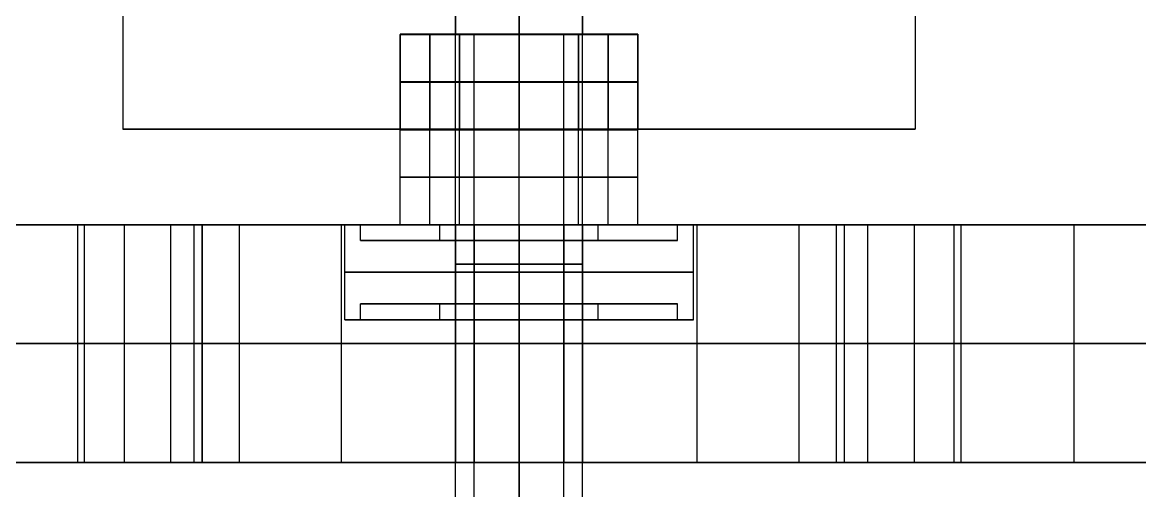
# Model space of a CAD drawing. Header units: millimetres. Extents: x 565 to 905, y -1671 to 168.
# Drawn here: x 703.7 to 774.2, y -29.8 to -0.2 of the extents above; entities that cross this region are included whole.
import ezdxf

# ---------------------------------------------------------------- set-up
doc = ezdxf.new("R2010")
doc.units = ezdxf.units.MM
doc.header["$MEASUREMENT"] = 0
doc.layers.add('V3', color=7, linetype='Continuous', true_color=0x000000)
doc.layers.add('V3 - steel', color=7, linetype='Continuous', true_color=0x191919)

msp = doc.modelspace()

# ---------------------------------------------------------------- linework, layer by layer
at = {"layer": 'V3'}
for p, q in [((727.494, -1, 225), (731, -1, 225)), ((735, -1, 231.5), (735, -1, 229)), ((735, -1, 221), (735, -1, 218.5)), ((739, -1, 225), (742.506, -1, 225)), ((727.494, -7, 225), (710, -7, 225)), ((735, -7, 200), (735, -7, 218.5)), ((735, -7, 231.5), (735, -7, 250)), ((760, -7, 225), (742.506, -7, 225)), ((794.873, -13.028, 181.5), (675.127, -13.028, 181.5)), ((735, -13.028, -15), (735, -117.113, -15)), ((735, -13.028, 378), (735, -13.028, 357.457)), ((735, -13.028, 349.457), (735, -13.028, 334)), ((735, -13.028, 299), (735, -13.028, 236)), ((735, -13.028, 214), (735, -13.028, 151)), ((735, -13.028, 116), (735, -13.028, 100.543)), ((735, -13.028, 92.543), (735, -13.028)), ((724, -19.028, 225), (731, -19.028, 225)), ((735, -19.028, 236), (735, -19.028, 229)), ((735, -19.028, 221), (735, -19.028, 214)), ((739, -19.028, 225), (746, -19.028, 225))]:
    msp.add_line(p, q, dxfattribs=at)
for points in [[(710, 8, 225), (710, 0.5, 225), (710, -7, 225)], [(731, 8, 225), (731, 3.5, 225), (731, -1, 225)], [(735, 8, 250), (735, 0.5, 250), (735, -7, 250)], [(735, 8, 200), (735, 0.5, 200), (735, -7, 200)], [(735, 8, 229), (735, 3.5, 229), (735, -1, 229)], [(735, 8, 221), (735, 3.5, 221), (735, -1, 221)], [(739, 8, 225), (739, 3.5, 225), (739, -1, 225)], [(760, 8, 225), (760, 0.5, 225), (760, -7, 225)], [(731.247, -1, 218.5), (729.371, -1, 221.75), (727.494, -1, 225)], [(727.494, -1, 225), (727.494, -4, 225), (727.494, -7, 225)], [(727.494, -1, 225), (729.371, -1, 228.25), (731.247, -1, 231.5)], [(729.371, -1, 221.75), (729.371, -4, 221.75), (729.371, -7, 221.75)], [(729.371, -1, 228.25), (729.371, -4, 228.25), (729.371, -7, 228.25)], [(738.753, -1, 218.5), (735, -1, 218.5), (731.247, -1, 218.5)], [(731.247, -1, 218.5), (731.247, -4, 218.5), (731.247, -7, 218.5)], [(731.247, -1, 231.5), (731.247, -4, 231.5), (731.247, -7, 231.5)], [(731.247, -1, 231.5), (735, -1, 231.5), (738.753, -1, 231.5)], [(735, -1, 218.5), (735, -4, 218.5), (735, -7, 218.5)], [(735, -1, 231.5), (735, -4, 231.5), (735, -7, 231.5)], [(738.753, -1, 231.5), (740.629, -1, 228.25), (742.506, -1, 225)], [(738.753, -1, 231.5), (738.753, -4, 231.5), (738.753, -7, 231.5)], [(742.506, -1, 225), (740.629, -1, 221.75), (738.753, -1, 218.5)], [(738.753, -1, 218.5), (738.753, -4, 218.5), (738.753, -7, 218.5)], [(740.629, -1, 228.25), (740.629, -4, 228.25), (740.629, -7, 228.25)], [(740.629, -1, 221.75), (740.629, -4, 221.75), (740.629, -7, 221.75)], [(742.506, -1, 225), (742.506, -4, 225), (742.506, -7, 225)], [(731.247, -4, 218.5), (729.371, -4, 221.75), (727.494, -4, 225)], [(727.494, -4, 225), (729.371, -4, 228.25), (731.247, -4, 231.5)], [(738.753, -4, 218.5), (735, -4, 218.5), (731.247, -4, 218.5)], [(731.247, -4, 231.5), (735, -4, 231.5), (738.753, -4, 231.5)], [(738.753, -4, 231.5), (740.629, -4, 228.25), (742.506, -4, 225)], [(742.506, -4, 225), (740.629, -4, 221.75), (738.753, -4, 218.5)], [(731.247, -7, 218.5), (729.371, -7, 221.75), (727.494, -7, 225)], [(727.494, -7, 225), (729.371, -7, 228.25), (731.247, -7, 231.5)], [(738.753, -7, 218.5), (735, -7, 218.5), (731.247, -7, 218.5)], [(731.247, -7, 231.5), (735, -7, 231.5), (738.753, -7, 231.5)], [(738.753, -7, 231.5), (740.629, -7, 228.25), (742.506, -7, 225)], [(742.506, -7, 225), (740.629, -7, 221.75), (738.753, -7, 218.5)], [(685, -13.028, -15), (700, -13.028, -15), (715, -13.028, -15)], [(707.134, -13.028, 131.595), (707.134, -20.528, 131.595), (707.134, -28.028, 131.595)], [(707.134, -13.028, 131.595), (710.076, -13.028, 138.697), (713.018, -13.028, 145.799)], [(713.018, -13.028, 304.201), (710.076, -13.028, 311.303), (707.134, -13.028, 318.405)], [(707.134, -13.028, 318.405), (707.134, -20.528, 318.405), (707.134, -28.028, 318.405)], [(707.571, -13.028, 123.023), (707.571, -20.528, 123.023), (707.571, -28.028, 123.023)], [(707.571, -13.028, 326.977), (707.571, -20.528, 326.977), (707.571, -28.028, 326.977)], [(710.076, -13.028, 138.697), (710.076, -20.528, 138.697), (710.076, -28.028, 138.697)], [(710.076, -13.028, 311.303), (710.076, -20.528, 311.303), (710.076, -28.028, 311.303)], [(713.018, -13.028, 145.799), (713.018, -20.528, 145.799), (713.018, -28.028, 145.799)], [(713.018, -13.028, 304.201), (713.018, -20.528, 304.201), (713.018, -28.028, 304.201)], [(714.492, -13.028, 117.947), (714.492, -20.528, 117.947), (714.492, -28.028, 117.947)], [(714.492, -13.028, 332.053), (714.492, -20.528, 332.053), (714.492, -28.028, 332.053)], [(715, -13.028, -15), (715, -13.028, -7.5), (715, -13.028)], [(715, -28.028, -15), (715, -20.528, -15), (715, -13.028, -15)], [(715, -28.028), (715, -20.528), (715, -13.028)], [(755, -13.028, -15), (735, -13.028, -15), (715, -13.028, -15)], [(755, -13.028), (735, -13.028), (715, -13.028)], [(715, -28.028, -7.5), (715, -20.528, -7.5), (715, -13.028, -7.5)], [(755, -13.028, -7.5), (735, -13.028, -7.5), (715, -13.028, -7.5)], [(715, -13.028, -15), (715, -20.528, -15), (715, -28.028, -15)], [(715, -13.028, -15), (715, -13.028, -7.5), (715, -13.028)], [(715, -13.028), (715, -20.528), (715, -28.028)], [(715, -13.028), (735, -13.028), (755, -13.028)], [(715, -13.028, -7.5), (715, -20.528, -7.5), (715, -28.028, -7.5)], [(717.35, -13.028, 150.685), (717.35, -20.528, 150.685), (717.35, -28.028, 150.685)], [(717.35, -13.028, 299.315), (717.35, -20.528, 299.315), (717.35, -28.028, 299.315)], [(723.774, -13.028, 151.857), (723.774, -20.528, 151.857), (723.774, -28.028, 151.857)], [(723.774, -13.028, 298.143), (723.774, -20.528, 298.143), (723.774, -28.028, 298.143)], [(724, -19.028, 225), (724, -16.028, 225), (724, -13.028, 225)], [(732.172, -13.028, 93.714), (732.172, -20.528, 93.714), (732.172, -28.028, 93.714)], [(732.172, -13.028, 350.629), (732.172, -20.528, 350.629), (732.172, -28.028, 350.629)], [(732.172, -13.028, 356.286), (732.172, -20.528, 356.286), (732.172, -28.028, 356.286)], [(732.172, -13.028, 99.371), (732.172, -20.528, 99.371), (732.172, -28.028, 99.371)], [(735, -13.028, -15), (735, -13.028, -7.5), (735, -13.028)], [(735, -13.028), (735, -65.07), (735, -117.113)], [(735, -13.028, 378), (735, -20.528, 378), (735, -28.028, 378)], [(735, -13.028), (735, -20.528), (735, -28.028)], [(735, -13.028, 151), (735, -20.528, 151), (735, -28.028, 151)], [(735, -13.028, 299), (735, -20.528, 299), (735, -28.028, 299)], [(735, -19.028, 236), (735, -16.028, 236), (735, -13.028, 236)], [(735, -19.028, 214), (735, -16.028, 214), (735, -13.028, 214)], [(737.828, -13.028, 356.286), (737.828, -20.528, 356.286), (737.828, -28.028, 356.286)], [(737.828, -13.028, 350.629), (737.828, -20.528, 350.629), (737.828, -28.028, 350.629)], [(737.828, -13.028, 99.371), (737.828, -20.528, 99.371), (737.828, -28.028, 99.371)], [(737.828, -13.028, 93.714), (737.828, -20.528, 93.714), (737.828, -28.028, 93.714)], [(746, -19.028, 225), (746, -16.028, 225), (746, -13.028, 225)], [(746.226, -13.028, 151.857), (746.226, -20.528, 151.857), (746.226, -28.028, 151.857)], [(746.226, -13.028, 298.143), (746.226, -20.528, 298.143), (746.226, -28.028, 298.143)], [(752.65, -13.028, 150.685), (752.65, -20.528, 150.685), (752.65, -28.028, 150.685)], [(752.65, -13.028, 299.315), (752.65, -20.528, 299.315), (752.65, -28.028, 299.315)], [(755, -13.028, -15), (755, -13.028, -7.5), (755, -13.028)], [(755, -13.028, -15), (755, -20.528, -15), (755, -28.028, -15)], [(755, -13.028), (755, -20.528), (755, -28.028)], [(755, -13.028, -7.5), (755, -20.528, -7.5), (755, -28.028, -7.5)], [(755, -13.028), (755, -20.528), (755, -28.028)], [(755, -13.028), (755, -13.028, -7.5), (755, -13.028, -15)], [(755, -13.028, -15), (755, -20.528, -15), (755, -28.028, -15)], [(755, -13.028, -15), (770, -13.028, -15), (785, -13.028, -15)], [(755, -13.028, -7.5), (755, -20.528, -7.5), (755, -28.028, -7.5)], [(755.508, -13.028, 332.053), (755.508, -20.528, 332.053), (755.508, -28.028, 332.053)], [(755.508, -13.028, 117.947), (755.508, -20.528, 117.947), (755.508, -28.028, 117.947)], [(756.982, -13.028, 145.799), (756.982, -20.528, 145.799), (756.982, -28.028, 145.799)], [(756.982, -13.028, 145.799), (759.924, -13.028, 138.697), (762.866, -13.028, 131.595)], [(762.866, -13.028, 318.405), (759.924, -13.028, 311.303), (756.982, -13.028, 304.201)], [(756.982, -13.028, 304.201), (756.982, -20.528, 304.201), (756.982, -28.028, 304.201)], [(759.924, -13.028, 138.697), (759.924, -20.528, 138.697), (759.924, -28.028, 138.697)], [(759.924, -13.028, 311.303), (759.924, -20.528, 311.303), (759.924, -28.028, 311.303)], [(762.429, -13.028, 123.023), (762.429, -20.528, 123.023), (762.429, -28.028, 123.023)], [(762.429, -13.028, 326.977), (762.429, -20.528, 326.977), (762.429, -28.028, 326.977)], [(762.866, -13.028, 131.595), (762.866, -20.528, 131.595), (762.866, -28.028, 131.595)], [(762.866, -13.028, 318.405), (762.866, -20.528, 318.405), (762.866, -28.028, 318.405)], [(770, -13.028, -15), (770, -20.528, -15), (770, -28.028, -15)], [(731, -19.028, 225), (731, -23.528, 225), (731, -28.028, 225)], [(735, -19.028, 229), (735, -23.528, 229), (735, -28.028, 229)], [(735, -19.028, 221), (735, -23.528, 221), (735, -28.028, 221)], [(739, -19.028, 225), (739, -23.528, 225), (739, -28.028, 225)], [(685, -20.528, -15), (700, -20.528, -15), (715, -20.528, -15)], [(707.134, -20.528, 131.595), (710.076, -20.528, 138.697), (713.018, -20.528, 145.799)], [(713.018, -20.528, 304.201), (710.076, -20.528, 311.303), (707.134, -20.528, 318.405)], [(715, -20.528, -15), (715, -20.528, -7.5), (715, -20.528)], [(715, -20.528, -15), (715, -20.528, -7.5), (715, -20.528)], [(715, -20.528), (735, -20.528), (755, -20.528)], [(755, -20.528, -15), (755, -20.528, -7.5), (755, -20.528)], [(755, -20.528), (755, -20.528, -7.5), (755, -20.528, -15)], [(755, -20.528, -15), (770, -20.528, -15), (785, -20.528, -15)], [(756.982, -20.528, 145.799), (759.924, -20.528, 138.697), (762.866, -20.528, 131.595)], [(762.866, -20.528, 318.405), (759.924, -20.528, 311.303), (756.982, -20.528, 304.201)], [(868, -28.028), (735, -28.028), (602, -28.028)], [(868, -28.028, 15), (735, -28.028, 15), (602, -28.028, 15)], [(868, -28.028, 7.5), (735, -28.028, 7.5), (602, -28.028, 7.5)], [(868, -28.028, 15), (735, -28.028, 15), (602, -28.028, 15)], [(868, -28.028, 30), (735, -28.028, 30), (602, -28.028, 30)], [(868, -28.028, 22.5), (735, -28.028, 22.5), (602, -28.028, 22.5)], [(794.873, -28.028, 181.5), (735, -28.028, 181.5), (675.127, -28.028, 181.5)], [(685, -28.028, -15), (700, -28.028, -15), (715, -28.028, -15)], [(715, -28.028), (700, -28.028), (685, -28.028)], [(685, -28.028, -15), (700, -28.028, -15), (715, -28.028, -15)], [(707.134, -28.028, 131.595), (710.076, -28.028, 138.697), (713.018, -28.028, 145.799)], [(713.018, -28.028, 304.201), (710.076, -28.028, 311.303), (707.134, -28.028, 318.405)], [(715, -28.028, -15), (715, -28.028, -7.5), (715, -28.028)], [(715, -28.028, -15), (715, -28.028, -7.5), (715, -28.028)], [(715, -28.028), (735, -28.028), (755, -28.028)], [(735, -28.028, 378), (735, -28.028, 367.729), (735, -28.028, 357.457)], [(735, -28.028, 349.457), (735, -28.028, 341.729), (735, -28.028, 334)], [(735, -28.028, 299), (735, -28.028, 264), (735, -28.028, 229)], [(735, -28.028, 221), (735, -28.028, 186), (735, -28.028, 151)], [(735, -28.028, 116), (735, -28.028, 108.271), (735, -28.028, 100.543)], [(735, -28.028, 92.543), (735, -28.028, 46.271), (735, -28.028)], [(735, -28.028), (735, -28.028, 7.5), (735, -28.028, 15)], [(735, -28.028), (735, -38.028), (735, -48.028)], [(735, -28.028, 15), (735, -38.028, 15), (735, -48.028, 15)], [(735, -28.028, 15), (735, -28.028, 22.5), (735, -28.028, 30)], [(735, -28.028, 15), (735, -38.028, 15), (735, -48.028, 15)], [(735, -28.028, 30), (735, -38.028, 30), (735, -48.028, 30)], [(755, -28.028, -15), (755, -28.028, -7.5), (755, -28.028)], [(755, -28.028, -15), (770, -28.028, -15), (785, -28.028, -15)], [(785, -28.028), (770, -28.028), (755, -28.028)], [(755, -28.028), (755, -28.028, -7.5), (755, -28.028, -15)], [(755, -28.028, -15), (770, -28.028, -15), (785, -28.028, -15)], [(756.982, -28.028, 145.799), (759.924, -28.028, 138.697), (762.866, -28.028, 131.595)], [(762.866, -28.028, 318.405), (759.924, -28.028, 311.303), (756.982, -28.028, 304.201)]]:
    msp.add_open_spline(points, degree=2, dxfattribs=at)
for points, weights, knots in [([(731, -1, 225), (731, -1, 229), (735, -1, 229), (739, -1, 229), (739, -1, 225), (739, -1, 221), (735, -1, 221), (731, -1, 221), (731, -1, 225)], [1, 0.707106781187, 1, 0.707106781187, 1, 0.707106781187, 1, 0.707106781187, 1], [0, 0, 0, 6.283185, 6.283185, 12.566371, 12.566371, 18.849556, 18.849556, 25.132741, 25.132741, 25.132741]), ([(710, -7, 225), (710, -7, 250), (735, -7, 250), (760, -7, 250), (760, -7, 225), (760, -7, 200), (735, -7, 200), (710, -7, 200), (710, -7, 225)], [1, 0.707106781187, 1, 0.707106781187, 1, 0.707106781187, 1, 0.707106781187, 1], [0, 0, 0, 39.269908, 39.269908, 78.539816, 78.539816, 117.809725, 117.809725, 157.079633, 157.079633, 157.079633]), ([(888, -13.028, 225), (888, -13.028, 378), (735, -13.028, 378), (582, -13.028, 378), (582, -13.028, 225)], [1, 0.707106781187, 1, 0.707106781187, 1], [-3194.327352, -3194.327352, -3194.327352, -2953.995514, -2953.995514, -2713.663676, -2713.663676, -2713.663676]), ([(714.492, -13.028, 117.947), (709.825, -13.028, 118.841), (707.571, -13.028, 123.023), (705.316, -13.028, 127.205), (707.134, -13.028, 131.595)], [0.999999899199, 0.903232079058, 0.999999945341, 0.903232055987, 0.999999945341], [-1364.0676, -1364.0676, -1364.0676, -1355.196518, -1355.196518, -1346.325434, -1346.325434, -1346.325434]), ([(707.134, -13.028, 318.405), (705.316, -13.028, 322.795), (707.571, -13.028, 326.977), (709.825, -13.028, 331.159), (714.492, -13.028, 332.053), (735, -13.028, 335.982), (755.508, -13.028, 332.053)], [1.00000003763, 0.903232139342, 1.00000003763, 0.903232162413, 0.999999991484, 0.982140206996, 0.999999991484], [-586.552179, -586.552179, -586.552179, -577.681095, -577.681095, -568.810013, -568.810013, -527.547251, -527.547251, -527.547251]), ([(762.866, -13.028, 131.595), (764.684, -13.028, 127.205), (762.429, -13.028, 123.023), (760.175, -13.028, 118.841), (755.508, -13.028, 117.947), (735, -13.028, 114.018), (714.492, -13.028, 117.947)], [0.999999945341, 0.903232120736, 0.999999991484, 0.903232097664, 0.999999991484, 0.982140202738, 1], [-1255.768458, -1255.768458, -1255.768458, -1246.897376, -1246.897376, -1238.026292, -1238.026292, -1196.76353, -1196.76353, -1196.76353]), ([(724, -13.028, 225), (724, -13.028, 236), (735, -13.028, 236), (746, -13.028, 236), (746, -13.028, 225), (746, -13.028, 214), (735, -13.028, 214), (724, -13.028, 214), (724, -13.028, 225)], [1, 0.707106781187, 1, 0.707106781187, 1, 0.707106781187, 1, 0.707106781187, 1], [0, 0, 0, 17.27876, 17.27876, 34.557519, 34.557519, 51.836279, 51.836279, 69.115038, 69.115038, 69.115038]), ([(737.828, -13.028, 356.286), (740.657, -13.028, 353.457), (737.828, -13.028, 350.629), (735, -13.028, 347.801), (732.172, -13.028, 350.629), (729.343, -13.028, 353.457), (732.172, -13.028, 356.286), (735, -13.028, 359.114), (737.828, -13.028, 356.286)], [1, 0.707106781187, 1, 0.707106781187, 1, 0.707106781187, 1, 0.707106781187, 1], [-1782.699082, -1782.699082, -1782.699082, -1774.8451, -1774.8451, -1766.991118, -1766.991118, -1759.137137, -1759.137137, -1751.283155, -1751.283155, -1751.283155]), ([(732.172, -13.028, 93.714), (729.343, -13.028, 96.543), (732.172, -13.028, 99.371), (735, -13.028, 102.199), (737.828, -13.028, 99.371), (740.657, -13.028, 96.543), (737.828, -13.028, 93.714), (735, -13.028, 90.886), (732.172, -13.028, 93.714)], [1, 0.707106781187, 1, 0.707106781187, 1, 0.707106781187, 1, 0.707106781187, 1], [-1657.035376, -1657.035376, -1657.035376, -1649.181394, -1649.181394, -1641.327412, -1641.327412, -1633.473431, -1633.473431, -1625.619449, -1625.619449, -1625.619449]), ([(755.508, -13.028, 332.053), (760.175, -13.028, 331.159), (762.429, -13.028, 326.977), (764.684, -13.028, 322.795), (762.866, -13.028, 318.405)], [1.00000024647, 0.903232327979, 1.00000024647, 0.903232327979, 1.00000024647], [-694.851321, -694.851321, -694.851321, -685.980238, -685.980238, -677.109155, -677.109155, -677.109155]), ([(724, -16.028, 225), (724, -16.028, 236), (735, -16.028, 236), (746, -16.028, 236), (746, -16.028, 225), (746, -16.028, 214), (735, -16.028, 214), (724, -16.028, 214), (724, -16.028, 225)], [1, 0.707106781187, 1, 0.707106781187, 1, 0.707106781187, 1, 0.707106781187, 1], [0, 0, 0, 17.27876, 17.27876, 34.557519, 34.557519, 51.836279, 51.836279, 69.115038, 69.115038, 69.115038]), ([(724, -19.028, 225), (724, -19.028, 236), (735, -19.028, 236), (746, -19.028, 236), (746, -19.028, 225), (746, -19.028, 214), (735, -19.028, 214), (724, -19.028, 214), (724, -19.028, 225)], [1, 0.707106781187, 1, 0.707106781187, 1, 0.707106781187, 1, 0.707106781187, 1], [0, 0, 0, 17.27876, 17.27876, 34.557519, 34.557519, 51.836279, 51.836279, 69.115038, 69.115038, 69.115038]), ([(731, -19.028, 225), (731, -19.028, 221), (735, -19.028, 221), (739, -19.028, 221), (739, -19.028, 225), (739, -19.028, 229), (735, -19.028, 229), (731, -19.028, 229), (731, -19.028, 225)], [1, 0.707106781187, 1, 0.707106781187, 1, 0.707106781187, 1, 0.707106781187, 1], [1782.699082, 1782.699082, 1782.699082, 1788.982267, 1788.982267, 1795.265452, 1795.265452, 1801.548638, 1801.548638, 1807.831823, 1807.831823, 1807.831823]), ([(888, -20.528, 225), (888, -20.528, 378), (735, -20.528, 378), (582, -20.528, 378), (582, -20.528, 225)], [1, 0.707106781187, 1, 0.707106781187, 1], [-3194.327352, -3194.327352, -3194.327352, -2953.995514, -2953.995514, -2713.663676, -2713.663676, -2713.663676]), ([(714.492, -20.528, 117.947), (709.825, -20.528, 118.841), (707.571, -20.528, 123.023), (705.316, -20.528, 127.205), (707.134, -20.528, 131.595)], [0.999999899199, 0.903232079058, 0.999999945341, 0.903232055987, 0.999999945341], [-1364.0676, -1364.0676, -1364.0676, -1355.196518, -1355.196518, -1346.325434, -1346.325434, -1346.325434]), ([(707.134, -20.528, 318.405), (705.316, -20.528, 322.795), (707.571, -20.528, 326.977), (709.825, -20.528, 331.159), (714.492, -20.528, 332.053), (735, -20.528, 335.982), (755.508, -20.528, 332.053)], [1.00000003763, 0.903232139342, 1.00000003763, 0.903232162413, 0.999999991484, 0.982140206996, 0.999999991484], [-586.552179, -586.552179, -586.552179, -577.681095, -577.681095, -568.810013, -568.810013, -527.547251, -527.547251, -527.547251]), ([(762.866, -20.528, 131.595), (764.684, -20.528, 127.205), (762.429, -20.528, 123.023), (760.175, -20.528, 118.841), (755.508, -20.528, 117.947), (735, -20.528, 114.018), (714.492, -20.528, 117.947)], [0.999999945341, 0.903232120736, 0.999999991484, 0.903232097664, 0.999999991484, 0.982140202738, 1], [-1255.768458, -1255.768458, -1255.768458, -1246.897376, -1246.897376, -1238.026292, -1238.026292, -1196.76353, -1196.76353, -1196.76353]), ([(737.828, -20.528, 356.286), (740.657, -20.528, 353.457), (737.828, -20.528, 350.629), (735, -20.528, 347.801), (732.172, -20.528, 350.629), (729.343, -20.528, 353.457), (732.172, -20.528, 356.286), (735, -20.528, 359.114), (737.828, -20.528, 356.286)], [1, 0.707106781187, 1, 0.707106781187, 1, 0.707106781187, 1, 0.707106781187, 1], [-1782.699082, -1782.699082, -1782.699082, -1774.8451, -1774.8451, -1766.991118, -1766.991118, -1759.137137, -1759.137137, -1751.283155, -1751.283155, -1751.283155]), ([(732.172, -20.528, 93.714), (729.343, -20.528, 96.543), (732.172, -20.528, 99.371), (735, -20.528, 102.199), (737.828, -20.528, 99.371), (740.657, -20.528, 96.543), (737.828, -20.528, 93.714), (735, -20.528, 90.886), (732.172, -20.528, 93.714)], [1, 0.707106781187, 1, 0.707106781187, 1, 0.707106781187, 1, 0.707106781187, 1], [-1657.035376, -1657.035376, -1657.035376, -1649.181394, -1649.181394, -1641.327412, -1641.327412, -1633.473431, -1633.473431, -1625.619449, -1625.619449, -1625.619449]), ([(731, -20.528, 225), (731, -20.528, 229), (735, -20.528, 229), (739, -20.528, 229), (739, -20.528, 225), (739, -20.528, 221), (735, -20.528, 221), (731, -20.528, 221), (731, -20.528, 225)], [1, 0.707106781187, 1, 0.707106781187, 1, 0.707106781187, 1, 0.707106781187, 1], [-1807.831823, -1807.831823, -1807.831823, -1801.548638, -1801.548638, -1795.265452, -1795.265452, -1788.982267, -1788.982267, -1782.699082, -1782.699082, -1782.699082]), ([(755.508, -20.528, 332.053), (760.175, -20.528, 331.159), (762.429, -20.528, 326.977), (764.684, -20.528, 322.795), (762.866, -20.528, 318.405)], [1.00000024647, 0.903232327979, 1.00000024647, 0.903232327979, 1.00000024647], [-694.851321, -694.851321, -694.851321, -685.980238, -685.980238, -677.109155, -677.109155, -677.109155]), ([(888, -28.028, 225), (888, -28.028, 378), (735, -28.028, 378), (582, -28.028, 378), (582, -28.028, 225)], [1, 0.707106781187, 1, 0.707106781187, 1], [-3194.327352, -3194.327352, -3194.327352, -2953.995514, -2953.995514, -2713.663676, -2713.663676, -2713.663676]), ([(714.492, -28.028, 117.947), (709.825, -28.028, 118.841), (707.571, -28.028, 123.023), (705.316, -28.028, 127.205), (707.134, -28.028, 131.595)], [0.999999899199, 0.903232079058, 0.999999945341, 0.903232055987, 0.999999945341], [-1364.0676, -1364.0676, -1364.0676, -1355.196518, -1355.196518, -1346.325434, -1346.325434, -1346.325434]), ([(707.134, -28.028, 318.405), (705.316, -28.028, 322.795), (707.571, -28.028, 326.977), (709.825, -28.028, 331.159), (714.492, -28.028, 332.053), (735, -28.028, 335.982), (755.508, -28.028, 332.053)], [1.00000003763, 0.903232139342, 1.00000003763, 0.903232162413, 0.999999991484, 0.982140206996, 0.999999991484], [-586.552179, -586.552179, -586.552179, -577.681095, -577.681095, -568.810013, -568.810013, -527.547251, -527.547251, -527.547251]), ([(762.866, -28.028, 131.595), (764.684, -28.028, 127.205), (762.429, -28.028, 123.023), (760.175, -28.028, 118.841), (755.508, -28.028, 117.947), (735, -28.028, 114.018), (714.492, -28.028, 117.947)], [0.999999945341, 0.903232120736, 0.999999991484, 0.903232097664, 0.999999991484, 0.982140202738, 1], [-1255.768458, -1255.768458, -1255.768458, -1246.897376, -1246.897376, -1238.026292, -1238.026292, -1196.76353, -1196.76353, -1196.76353]), ([(731, -28.028, 225), (731, -28.028, 229), (735, -28.028, 229), (739, -28.028, 229), (739, -28.028, 225), (739, -28.028, 221), (735, -28.028, 221), (731, -28.028, 221), (731, -28.028, 225)], [1, 0.707106781187, 1, 0.707106781187, 1, 0.707106781187, 1, 0.707106781187, 1], [-1807.831823, -1807.831823, -1807.831823, -1801.548638, -1801.548638, -1795.265452, -1795.265452, -1788.982267, -1788.982267, -1782.699082, -1782.699082, -1782.699082]), ([(737.828, -28.028, 356.286), (740.657, -28.028, 353.457), (737.828, -28.028, 350.629), (735, -28.028, 347.801), (732.172, -28.028, 350.629), (729.343, -28.028, 353.457), (732.172, -28.028, 356.286), (735, -28.028, 359.114), (737.828, -28.028, 356.286)], [1, 0.707106781187, 1, 0.707106781187, 1, 0.707106781187, 1, 0.707106781187, 1], [-1782.699082, -1782.699082, -1782.699082, -1774.8451, -1774.8451, -1766.991118, -1766.991118, -1759.137137, -1759.137137, -1751.283155, -1751.283155, -1751.283155]), ([(732.172, -28.028, 93.714), (729.343, -28.028, 96.543), (732.172, -28.028, 99.371), (735, -28.028, 102.199), (737.828, -28.028, 99.371), (740.657, -28.028, 96.543), (737.828, -28.028, 93.714), (735, -28.028, 90.886), (732.172, -28.028, 93.714)], [1, 0.707106781187, 1, 0.707106781187, 1, 0.707106781187, 1, 0.707106781187, 1], [-1657.035376, -1657.035376, -1657.035376, -1649.181394, -1649.181394, -1641.327412, -1641.327412, -1633.473431, -1633.473431, -1625.619449, -1625.619449, -1625.619449]), ([(755.508, -28.028, 332.053), (760.175, -28.028, 331.159), (762.429, -28.028, 326.977), (764.684, -28.028, 322.795), (762.866, -28.028, 318.405)], [1.00000024647, 0.903232327979, 1.00000024647, 0.903232327979, 1.00000024647], [-694.851321, -694.851321, -694.851321, -685.980238, -685.980238, -677.109155, -677.109155, -677.109155])]:
    msp.add_rational_spline(points, weights, degree=2, knots=knots, dxfattribs=at)
for points, weights in [([(713.018, -13.028, 145.799), (716.02, -13.028, 153.047), (723.774, -13.028, 151.857)], [0.999999945341, 0.786795981948, 0.999999843678]), ([(723.774, -13.028, 298.143), (716.02, -13.028, 296.953), (713.018, -13.028, 304.201)], [1.00000013929, 0.786795952894, 1.00000003763]), ([(723.774, -13.028, 151.857), (735, -13.028, 150.133), (746.226, -13.028, 151.857)], [0.999999843678, 0.988425400736, 0.999999843678]), ([(746.226, -13.028, 298.143), (735, -13.028, 299.867), (723.774, -13.028, 298.143)], [1.00000014481, 0.988425701142, 1.00000013929]), ([(746.226, -13.028, 151.857), (753.98, -13.028, 153.047), (756.982, -13.028, 145.799)], [0.999999843678, 0.786795800296, 0.999999945341]), ([(756.982, -13.028, 304.201), (753.98, -13.028, 296.953), (746.226, -13.028, 298.143)], [1.00000024647, 0.786796037225, 1.00000014481]), ([(713.018, -20.528, 145.799), (716.02, -20.528, 153.047), (723.774, -20.528, 151.857)], [0.999999945341, 0.786795981948, 0.999999843678]), ([(723.774, -20.528, 298.143), (716.02, -20.528, 296.953), (713.018, -20.528, 304.201)], [1.00000013929, 0.786795952894, 1.00000003763]), ([(723.774, -20.528, 151.857), (735, -20.528, 150.133), (746.226, -20.528, 151.857)], [0.999999843678, 0.988425400736, 0.999999843678]), ([(746.226, -20.528, 298.143), (735, -20.528, 299.867), (723.774, -20.528, 298.143)], [1.00000014481, 0.988425701142, 1.00000013929]), ([(746.226, -20.528, 151.857), (753.98, -20.528, 153.047), (756.982, -20.528, 145.799)], [0.999999843678, 0.786795800296, 0.999999945341]), ([(756.982, -20.528, 304.201), (753.98, -20.528, 296.953), (746.226, -20.528, 298.143)], [1.00000024647, 0.786796037225, 1.00000014481]), ([(713.018, -28.028, 145.799), (716.02, -28.028, 153.047), (723.774, -28.028, 151.857)], [0.999999945341, 0.786795981948, 0.999999843678]), ([(723.774, -28.028, 298.143), (716.02, -28.028, 296.953), (713.018, -28.028, 304.201)], [1.00000013929, 0.786795952894, 1.00000003763]), ([(723.774, -28.028, 151.857), (735, -28.028, 150.133), (746.226, -28.028, 151.857)], [0.999999843678, 0.988425400736, 0.999999843678]), ([(746.226, -28.028, 298.143), (735, -28.028, 299.867), (723.774, -28.028, 298.143)], [1.00000014481, 0.988425701142, 1.00000013929]), ([(746.226, -28.028, 151.857), (753.98, -28.028, 153.047), (756.982, -28.028, 145.799)], [0.999999843678, 0.786795800296, 0.999999945341]), ([(756.982, -28.028, 304.201), (753.98, -28.028, 296.953), (746.226, -28.028, 298.143)], [1.00000024647, 0.786796037225, 1.00000014481])]:
    msp.add_rational_spline(points, weights, degree=2, dxfattribs=at)
at = {"layer": 'V3 - steel'}
for p, q in [((727.494, -1.028, 225), (731, -1.028, 225)), ((735, -1.028, 231.5), (735, -1.028, 229)), ((735, -1.028, 221), (735, -1.028, 218.5)), ((739, -1.028, 225), (742.506, -1.028, 225)), ((727.494, -7.028, 225), (731, -7.028, 225)), ((727.494, -7.028, 225), (731, -7.028, 225)), ((735, -7.028, 231.5), (735, -7.028, 229)), ((735, -7.028, 221), (735, -7.028, 218.5)), ((735, -7.028, 231.5), (735, -7.028, 229)), ((735, -7.028, 221), (735, -7.028, 218.5)), ((739, -7.028, 225), (742.506, -7.028, 225)), ((739, -7.028, 225), (742.506, -7.028, 225)), ((725, -13.028, 225), (724, -13.028, 225)), ((727.494, -13.028, 225), (731, -13.028, 225)), ((731, -13.028, 225), (730, -13.028, 225)), ((732.172, -13.028, 350.544), (737.828, -13.028, 356.201)), ((732.172, -13.028, 356.201), (737.828, -13.028, 350.544)), ((732.172, -13.028, 93.714), (737.828, -13.028, 99.371)), ((732.172, -13.028, 99.371), (737.828, -13.028, 93.714)), ((735, -13.028, 214), (735, -13.028, 215)), ((735, -13.028, 235), (735, -13.028, 236)), ((735, -13.028, 220), (735, -13.028, 221)), ((735, -13.028, 229), (735, -13.028, 230)), ((735, -13.028, 231.5), (735, -13.028, 229)), ((735, -13.028, 221), (735, -13.028, 218.5)), ((740, -13.028, 225), (739, -13.028, 225)), ((739, -13.028, 225), (742.506, -13.028, 225)), ((746, -13.028, 225), (745, -13.028, 225)), ((725, -14.028, 225), (730, -14.028, 225)), ((735, -14.028, 215), (735, -14.028, 220)), ((735, -14.028, 230), (735, -14.028, 235)), ((740, -14.028, 225), (745, -14.028, 225)), ((725, -18.028, 225), (730, -18.028, 225)), ((735, -18.028, 215), (735, -18.028, 220)), ((735, -18.028, 230), (735, -18.028, 235)), ((740, -18.028, 225), (745, -18.028, 225)), ((725, -19.028, 225), (724, -19.028, 225)), ((731, -19.028, 225), (730, -19.028, 225)), ((735, -19.028, 214), (735, -19.028, 215)), ((735, -19.028, 235), (735, -19.028, 236)), ((735, -19.028, 220), (735, -19.028, 221)), ((735, -19.028, 229), (735, -19.028, 230)), ((740, -19.028, 225), (739, -19.028, 225)), ((746, -19.028, 225), (745, -19.028, 225))]:
    msp.add_line(p, q, dxfattribs=at)
for points in [[(731, -70.028, 225), (731, -15.514, 225), (731, 39, 225)], [(735, -70.028, 229), (735, -15.514, 229), (735, 39, 229)], [(735, -70.028, 221), (735, -15.514, 221), (735, 39, 221)], [(739, -70.028, 225), (739, -15.514, 225), (739, 39, 225)], [(727.494, -7.028, 225), (727.494, -4.028, 225), (727.494, -1.028, 225)], [(731.247, -1.028, 218.5), (729.371, -1.028, 221.75), (727.494, -1.028, 225)], [(727.494, -1.028, 225), (729.371, -1.028, 228.25), (731.247, -1.028, 231.5)], [(729.371, -7.028, 221.75), (729.371, -4.028, 221.75), (729.371, -1.028, 221.75)], [(729.371, -7.028, 228.25), (729.371, -4.028, 228.25), (729.371, -1.028, 228.25)], [(731.247, -7.028, 218.5), (731.247, -4.028, 218.5), (731.247, -1.028, 218.5)], [(738.753, -1.028, 218.5), (735, -1.028, 218.5), (731.247, -1.028, 218.5)], [(731.247, -7.028, 231.5), (731.247, -4.028, 231.5), (731.247, -1.028, 231.5)], [(731.247, -1.028, 231.5), (735, -1.028, 231.5), (738.753, -1.028, 231.5)], [(732.172, -7.028, 222.172), (732.172, -4.028, 222.172), (732.172, -1.028, 222.172)], [(732.172, -7.028, 227.828), (732.172, -4.028, 227.828), (732.172, -1.028, 227.828)], [(735, -7.028, 218.5), (735, -4.028, 218.5), (735, -1.028, 218.5)], [(735, -7.028, 231.5), (735, -4.028, 231.5), (735, -1.028, 231.5)], [(737.828, -7.028, 227.828), (737.828, -4.028, 227.828), (737.828, -1.028, 227.828)], [(737.828, -7.028, 222.172), (737.828, -4.028, 222.172), (737.828, -1.028, 222.172)], [(738.753, -1.028, 231.5), (740.629, -1.028, 228.25), (742.506, -1.028, 225)], [(738.753, -7.028, 231.5), (738.753, -4.028, 231.5), (738.753, -1.028, 231.5)], [(738.753, -7.028, 218.5), (738.753, -4.028, 218.5), (738.753, -1.028, 218.5)], [(742.506, -1.028, 225), (740.629, -1.028, 221.75), (738.753, -1.028, 218.5)], [(740.629, -7.028, 228.25), (740.629, -4.028, 228.25), (740.629, -1.028, 228.25)], [(740.629, -7.028, 221.75), (740.629, -4.028, 221.75), (740.629, -1.028, 221.75)], [(742.506, -7.028, 225), (742.506, -4.028, 225), (742.506, -1.028, 225)], [(731.247, -4.028, 218.5), (729.371, -4.028, 221.75), (727.494, -4.028, 225)], [(727.494, -4.028, 225), (729.371, -4.028, 228.25), (731.247, -4.028, 231.5)], [(738.753, -4.028, 218.5), (735, -4.028, 218.5), (731.247, -4.028, 218.5)], [(731.247, -4.028, 231.5), (735, -4.028, 231.5), (738.753, -4.028, 231.5)], [(738.753, -4.028, 231.5), (740.629, -4.028, 228.25), (742.506, -4.028, 225)], [(742.506, -4.028, 225), (740.629, -4.028, 221.75), (738.753, -4.028, 218.5)], [(727.494, -13.028, 225), (727.494, -10.028, 225), (727.494, -7.028, 225)], [(731.247, -7.028, 218.5), (729.371, -7.028, 221.75), (727.494, -7.028, 225)], [(727.494, -7.028, 225), (729.371, -7.028, 228.25), (731.247, -7.028, 231.5)], [(731.247, -7.028, 218.5), (729.371, -7.028, 221.75), (727.494, -7.028, 225)], [(727.494, -7.028, 225), (729.371, -7.028, 228.25), (731.247, -7.028, 231.5)], [(729.371, -13.028, 221.75), (729.371, -10.028, 221.75), (729.371, -7.028, 221.75)], [(729.371, -13.028, 228.25), (729.371, -10.028, 228.25), (729.371, -7.028, 228.25)], [(731.247, -13.028, 218.5), (731.247, -10.028, 218.5), (731.247, -7.028, 218.5)], [(738.753, -7.028, 218.5), (735, -7.028, 218.5), (731.247, -7.028, 218.5)], [(731.247, -13.028, 231.5), (731.247, -10.028, 231.5), (731.247, -7.028, 231.5)], [(731.247, -7.028, 231.5), (735, -7.028, 231.5), (738.753, -7.028, 231.5)], [(738.753, -7.028, 218.5), (735, -7.028, 218.5), (731.247, -7.028, 218.5)], [(731.247, -7.028, 231.5), (735, -7.028, 231.5), (738.753, -7.028, 231.5)], [(732.172, -13.028, 222.172), (732.172, -10.028, 222.172), (732.172, -7.028, 222.172)], [(732.172, -13.028, 227.828), (732.172, -10.028, 227.828), (732.172, -7.028, 227.828)], [(735, -13.028, 218.5), (735, -10.028, 218.5), (735, -7.028, 218.5)], [(735, -13.028, 231.5), (735, -10.028, 231.5), (735, -7.028, 231.5)], [(737.828, -13.028, 227.828), (737.828, -10.028, 227.828), (737.828, -7.028, 227.828)], [(737.828, -13.028, 222.172), (737.828, -10.028, 222.172), (737.828, -7.028, 222.172)], [(738.753, -7.028, 231.5), (740.629, -7.028, 228.25), (742.506, -7.028, 225)], [(738.753, -13.028, 231.5), (738.753, -10.028, 231.5), (738.753, -7.028, 231.5)], [(738.753, -13.028, 218.5), (738.753, -10.028, 218.5), (738.753, -7.028, 218.5)], [(742.506, -7.028, 225), (740.629, -7.028, 221.75), (738.753, -7.028, 218.5)], [(738.753, -7.028, 231.5), (740.629, -7.028, 228.25), (742.506, -7.028, 225)], [(742.506, -7.028, 225), (740.629, -7.028, 221.75), (738.753, -7.028, 218.5)], [(740.629, -13.028, 228.25), (740.629, -10.028, 228.25), (740.629, -7.028, 228.25)], [(740.629, -13.028, 221.75), (740.629, -10.028, 221.75), (740.629, -7.028, 221.75)], [(742.506, -13.028, 225), (742.506, -10.028, 225), (742.506, -7.028, 225)], [(731.247, -10.028, 218.5), (729.371, -10.028, 221.75), (727.494, -10.028, 225)], [(727.494, -10.028, 225), (729.371, -10.028, 228.25), (731.247, -10.028, 231.5)], [(738.753, -10.028, 218.5), (735, -10.028, 218.5), (731.247, -10.028, 218.5)], [(731.247, -10.028, 231.5), (735, -10.028, 231.5), (738.753, -10.028, 231.5)], [(738.753, -10.028, 231.5), (740.629, -10.028, 228.25), (742.506, -10.028, 225)], [(742.506, -10.028, 225), (740.629, -10.028, 221.75), (738.753, -10.028, 218.5)], [(724, -19.028, 225), (724, -16.028, 225), (724, -13.028, 225)], [(725, -14.028, 225), (725, -13.528, 225), (725, -13.028, 225)], [(731.247, -13.028, 218.5), (729.371, -13.028, 221.75), (727.494, -13.028, 225)], [(727.494, -13.028, 225), (729.371, -13.028, 228.25), (731.247, -13.028, 231.5)], [(730, -14.028, 225), (730, -13.528, 225), (730, -13.028, 225)], [(731, -13.028, 225), (731, -16.028, 225), (731, -19.028, 225)], [(738.753, -13.028, 218.5), (735, -13.028, 218.5), (731.247, -13.028, 218.5)], [(731.247, -13.028, 231.5), (735, -13.028, 231.5), (738.753, -13.028, 231.5)], [(732.172, -93.028, 350.544), (732.172, -53.028, 350.544), (732.172, -13.028, 350.544)], [(732.172, -93.028, 356.201), (732.172, -53.028, 356.201), (732.172, -13.028, 356.201)], [(732.172, -93.028, 93.714), (732.172, -53.028, 93.714), (732.172, -13.028, 93.714)], [(732.172, -93.028, 99.371), (732.172, -53.028, 99.371), (732.172, -13.028, 99.371)], [(735, -14.028, 235), (735, -13.528, 235), (735, -13.028, 235)], [(735, -14.028, 230), (735, -13.528, 230), (735, -13.028, 230)], [(735, -19.028, 236), (735, -16.028, 236), (735, -13.028, 236)], [(735, -19.028, 214), (735, -16.028, 214), (735, -13.028, 214)], [(735, -13.028, 221), (735, -16.028, 221), (735, -19.028, 221)], [(735, -13.028, 229), (735, -16.028, 229), (735, -19.028, 229)], [(735, -14.028, 215), (735, -13.528, 215), (735, -13.028, 215)], [(735, -14.028, 220), (735, -13.528, 220), (735, -13.028, 220)], [(737.828, -93.028, 356.201), (737.828, -53.028, 356.201), (737.828, -13.028, 356.201)], [(737.828, -93.028, 350.544), (737.828, -53.028, 350.544), (737.828, -13.028, 350.544)], [(737.828, -93.028, 99.371), (737.828, -53.028, 99.371), (737.828, -13.028, 99.371)], [(737.828, -93.028, 93.714), (737.828, -53.028, 93.714), (737.828, -13.028, 93.714)], [(738.753, -13.028, 231.5), (740.629, -13.028, 228.25), (742.506, -13.028, 225)], [(742.506, -13.028, 225), (740.629, -13.028, 221.75), (738.753, -13.028, 218.5)], [(739, -13.028, 225), (739, -16.028, 225), (739, -19.028, 225)], [(740, -14.028, 225), (740, -13.528, 225), (740, -13.028, 225)], [(745, -14.028, 225), (745, -13.528, 225), (745, -13.028, 225)], [(746, -19.028, 225), (746, -16.028, 225), (746, -13.028, 225)], [(725, -19.028, 225), (725, -18.528, 225), (725, -18.028, 225)], [(730, -19.028, 225), (730, -18.528, 225), (730, -18.028, 225)], [(735, -19.028, 235), (735, -18.528, 235), (735, -18.028, 235)], [(735, -19.028, 230), (735, -18.528, 230), (735, -18.028, 230)], [(735, -19.028, 215), (735, -18.528, 215), (735, -18.028, 215)], [(735, -19.028, 220), (735, -18.528, 220), (735, -18.028, 220)], [(740, -19.028, 225), (740, -18.528, 225), (740, -18.028, 225)], [(745, -19.028, 225), (745, -18.528, 225), (745, -18.028, 225)]]:
    msp.add_open_spline(points, degree=2, dxfattribs=at)
for points, knots in [([(737.828, -1.028, 227.828), (735, -1.028, 230.657), (732.172, -1.028, 227.828), (729.343, -1.028, 225), (732.172, -1.028, 222.172), (735, -1.028, 219.343), (737.828, -1.028, 222.172), (740.657, -1.028, 225), (737.828, -1.028, 227.828)], [-25.132741, -25.132741, -25.132741, -18.849556, -18.849556, -12.566371, -12.566371, -6.283185, -6.283185, 0, 0, 0]), ([(737.828, -7.028, 227.828), (735, -7.028, 230.657), (732.172, -7.028, 227.828), (729.343, -7.028, 225), (732.172, -7.028, 222.172), (735, -7.028, 219.343), (737.828, -7.028, 222.172), (740.657, -7.028, 225), (737.828, -7.028, 227.828)], [-25.132741, -25.132741, -25.132741, -18.849556, -18.849556, -12.566371, -12.566371, -6.283185, -6.283185, 0, 0, 0]), ([(737.828, -7.028, 227.828), (735, -7.028, 230.657), (732.172, -7.028, 227.828), (729.343, -7.028, 225), (732.172, -7.028, 222.172), (735, -7.028, 219.343), (737.828, -7.028, 222.172), (740.657, -7.028, 225), (737.828, -7.028, 227.828)], [-25.132741, -25.132741, -25.132741, -18.849556, -18.849556, -12.566371, -12.566371, -6.283185, -6.283185, 0, 0, 0]), ([(724, -13.028, 225), (724, -13.028, 236), (735, -13.028, 236), (746, -13.028, 236), (746, -13.028, 225), (746, -13.028, 214), (735, -13.028, 214), (724, -13.028, 214), (724, -13.028, 225)], [0, 0, 0, 17.27876, 17.27876, 34.557519, 34.557519, 51.836279, 51.836279, 69.115038, 69.115038, 69.115038]), ([(735, -13.028, 235), (725, -13.028, 235), (725, -13.028, 225), (725, -13.028, 215), (735, -13.028, 215), (745, -13.028, 215), (745, -13.028, 225), (745, -13.028, 235), (735, -13.028, 235)], [-62.831853, -62.831853, -62.831853, -47.12389, -47.12389, -31.415927, -31.415927, -15.707963, -15.707963, 0, 0, 0]), ([(735, -13.028, 230), (740, -13.028, 230), (740, -13.028, 225), (740, -13.028, 220), (735, -13.028, 220), (730, -13.028, 220), (730, -13.028, 225), (730, -13.028, 230), (735, -13.028, 230)], [-94.24778, -94.24778, -94.24778, -86.393798, -86.393798, -78.539816, -78.539816, -70.685835, -70.685835, -62.831853, -62.831853, -62.831853]), ([(731, -13.028, 225), (731, -13.028, 221), (735, -13.028, 221), (739, -13.028, 221), (739, -13.028, 225), (739, -13.028, 229), (735, -13.028, 229), (731, -13.028, 229), (731, -13.028, 225)], [0, 0, 0, 6.283185, 6.283185, 12.566371, 12.566371, 18.849556, 18.849556, 25.132741, 25.132741, 25.132741]), ([(737.828, -13.028, 356.201), (740.657, -13.028, 353.372), (737.828, -13.028, 350.544), (735, -13.028, 347.716), (732.172, -13.028, 350.544), (729.343, -13.028, 353.372), (732.172, -13.028, 356.201), (735, -13.028, 359.029), (737.828, -13.028, 356.201)], [0, 0, 0, 6.283185, 6.283185, 12.566371, 12.566371, 18.849556, 18.849556, 25.132741, 25.132741, 25.132741]), ([(737.828, -13.028, 99.371), (740.657, -13.028, 96.543), (737.828, -13.028, 93.714), (735, -13.028, 90.886), (732.172, -13.028, 93.714), (729.343, -13.028, 96.543), (732.172, -13.028, 99.371), (735, -13.028, 102.199), (737.828, -13.028, 99.371)], [0, 0, 0, 6.283185, 6.283185, 12.566371, 12.566371, 18.849556, 18.849556, 25.132741, 25.132741, 25.132741]), ([(737.828, -13.028, 227.828), (735, -13.028, 230.657), (732.172, -13.028, 227.828), (729.343, -13.028, 225), (732.172, -13.028, 222.172), (735, -13.028, 219.343), (737.828, -13.028, 222.172), (740.657, -13.028, 225), (737.828, -13.028, 227.828)], [-25.132741, -25.132741, -25.132741, -18.849556, -18.849556, -12.566371, -12.566371, -6.283185, -6.283185, 0, 0, 0]), ([(735, -14.028, 235), (745, -14.028, 235), (745, -14.028, 225), (745, -14.028, 215), (735, -14.028, 215), (725, -14.028, 215), (725, -14.028, 225), (725, -14.028, 235), (735, -14.028, 235)], [0, 0, 0, 15.707963, 15.707963, 31.415927, 31.415927, 47.12389, 47.12389, 62.831853, 62.831853, 62.831853]), ([(735, -14.028, 230), (730, -14.028, 230), (730, -14.028, 225), (730, -14.028, 220), (735, -14.028, 220), (740, -14.028, 220), (740, -14.028, 225), (740, -14.028, 230), (735, -14.028, 230)], [62.831853, 62.831853, 62.831853, 70.685835, 70.685835, 78.539816, 78.539816, 86.393798, 86.393798, 94.24778, 94.24778, 94.24778]), ([(724, -16.028, 225), (724, -16.028, 236), (735, -16.028, 236), (746, -16.028, 236), (746, -16.028, 225), (746, -16.028, 214), (735, -16.028, 214), (724, -16.028, 214), (724, -16.028, 225)], [0, 0, 0, 17.27876, 17.27876, 34.557519, 34.557519, 51.836279, 51.836279, 69.115038, 69.115038, 69.115038]), ([(731, -15.514, 225), (731, -15.514, 229), (735, -15.514, 229), (739, -15.514, 229), (739, -15.514, 225), (739, -15.514, 221), (735, -15.514, 221), (731, -15.514, 221), (731, -15.514, 225)], [0, 0, 0, 6.283185, 6.283185, 12.566371, 12.566371, 18.849556, 18.849556, 25.132741, 25.132741, 25.132741]), ([(735, -18.028, 235), (745, -18.028, 235), (745, -18.028, 225), (745, -18.028, 215), (735, -18.028, 215), (725, -18.028, 215), (725, -18.028, 225), (725, -18.028, 235), (735, -18.028, 235)], [0, 0, 0, 15.707963, 15.707963, 31.415927, 31.415927, 47.12389, 47.12389, 62.831853, 62.831853, 62.831853]), ([(735, -18.028, 230), (730, -18.028, 230), (730, -18.028, 225), (730, -18.028, 220), (735, -18.028, 220), (740, -18.028, 220), (740, -18.028, 225), (740, -18.028, 230), (735, -18.028, 230)], [62.831853, 62.831853, 62.831853, 70.685835, 70.685835, 78.539816, 78.539816, 86.393798, 86.393798, 94.24778, 94.24778, 94.24778]), ([(724, -19.028, 225), (724, -19.028, 236), (735, -19.028, 236), (746, -19.028, 236), (746, -19.028, 225), (746, -19.028, 214), (735, -19.028, 214), (724, -19.028, 214), (724, -19.028, 225)], [0, 0, 0, 17.27876, 17.27876, 34.557519, 34.557519, 51.836279, 51.836279, 69.115038, 69.115038, 69.115038]), ([(735, -19.028, 235), (725, -19.028, 235), (725, -19.028, 225), (725, -19.028, 215), (735, -19.028, 215), (745, -19.028, 215), (745, -19.028, 225), (745, -19.028, 235), (735, -19.028, 235)], [-62.831853, -62.831853, -62.831853, -47.12389, -47.12389, -31.415927, -31.415927, -15.707963, -15.707963, 0, 0, 0]), ([(735, -19.028, 230), (740, -19.028, 230), (740, -19.028, 225), (740, -19.028, 220), (735, -19.028, 220), (730, -19.028, 220), (730, -19.028, 225), (730, -19.028, 230), (735, -19.028, 230)], [-94.24778, -94.24778, -94.24778, -86.393798, -86.393798, -78.539816, -78.539816, -70.685835, -70.685835, -62.831853, -62.831853, -62.831853]), ([(731, -19.028, 225), (731, -19.028, 221), (735, -19.028, 221), (739, -19.028, 221), (739, -19.028, 225), (739, -19.028, 229), (735, -19.028, 229), (731, -19.028, 229), (731, -19.028, 225)], [0, 0, 0, 6.283185, 6.283185, 12.566371, 12.566371, 18.849556, 18.849556, 25.132741, 25.132741, 25.132741])]:
    msp.add_rational_spline(points, [1, 0.707106781187, 1, 0.707106781187, 1, 0.707106781187, 1, 0.707106781187, 1], degree=2, knots=knots, dxfattribs=at)

doc.saveas('drawing.dxf')
